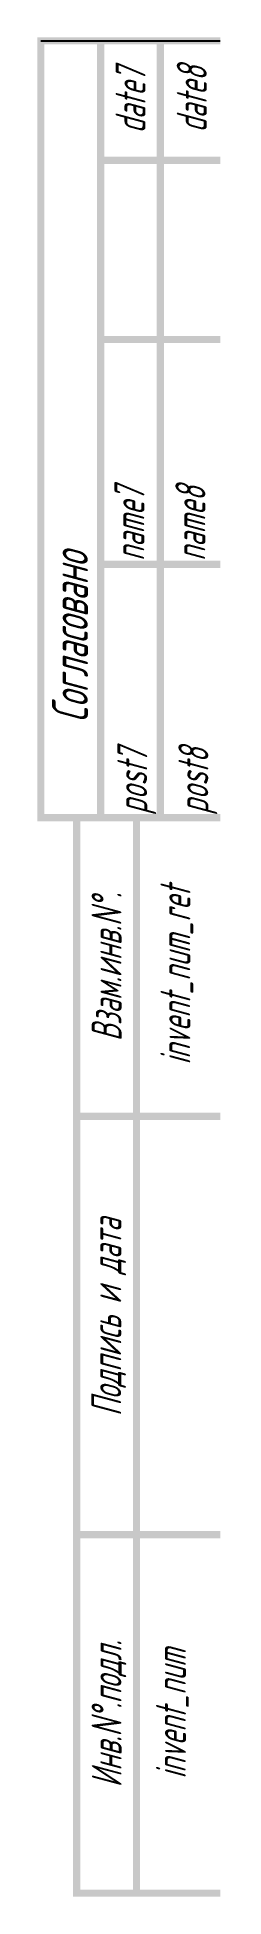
# Model space of a CAD drawing. Extents: x -15 to 0, y 0 to 155.
import ezdxf
from ezdxf.enums import TextEntityAlignment as Align

# ---------------------------------------------------------------- set-up
doc = ezdxf.new("R2010")
doc.units = 0
doc.layers.add('Зарамочное оформление', color=7, linetype='Continuous')
doc.styles.add('SPDS', font='SPDS.shx', dxfattribs={"width": 0.8, "oblique": 15, "height": 2.5})

msp = doc.modelspace()

# ---------------------------------------------------------------- wipeouts: each hides what was drawn before it
at = {"color": 0}
msp.add_wipeout([(-15, 155), (-15, 90), (-12, 90), (-12, 0), (0, 0), (0, 155)], dxfattribs=at).dxf.layer = 'Зарамочное оформление'

# ---------------------------------------------------------------- next in the draw order: linework, layer by layer
at = {"layer": 'Зарамочное оформление', "color": 0, "linetype": 'Continuous', "lineweight": -3, "const_width": 0.6, "flags": 128}
for points in [[(0, 155), (-15, 155), (-15, 90), (0, 90)], [(-10, 155), (-10, 90)], [(-5, 155), (-5, 90)], [(0, 145), (-10, 145)], [(0, 130), (-10, 130)], [(0, 111.19), (-10, 111.19)], [(0, 0), (-12, 0), (-12, 90), (0, 90)], [(-7, 0), (-7, 90)], [(-12, 65), (0, 65)], [(-12, 30), (0, 30)]]:
    msp.add_lwpolyline(points, dxfattribs=at)
at = {"layer": 'Зарамочное оформление', "color": 0, "flags": 128}
for points in [[(-15, 155), (0, 155)], [(-5, 155), (0, 155)]]:
    msp.add_lwpolyline(points, dxfattribs=at)

# ---------------------------------------------------------------- next in the draw order: texts
at = {"layer": 'Зарамочное оформление', "style": 'SPDS', "oblique": 15, "width": 0.8}
for s, p in [('date7', (-7.5, 149.97)), ('date8', (-2.38, 150.09)), ('invent_num_ret', (-3.63, 76.79)), ('invent_num', (-4, 15.02))]:
    msp.add_text(s, height=2.5, rotation=90, dxfattribs=at).set_placement(p, align=Align.MIDDLE)
for s, p in [('name7', (-6.34, 111.49)), ('name8', (-1.24, 111.49)), ('post7', (-6.1, 90.31)), ('post8', (-0.99, 90.31))]:
    msp.add_text(s, height=2.5, rotation=90, dxfattribs=at).set_placement(p)
at = {"layer": 'Зарамочное оформление', "color": 0, "lineweight": 15, "style": 'SPDS', "oblique": 15, "width": 0.8}
for s, height, p in [('Согласовано', 3, (-12.56, 105.08)), ('Взам.инв.N%%d.', 2.5, (-9.5, 77.5)), ('Подпись и дата', 2.5, (-9.52, 48.19)), ('Инв.N%%d.подл.', 2.5, (-9.5, 15))]:
    msp.add_text(s, height=height, rotation=90, dxfattribs=at).set_placement(p, align=Align.MIDDLE_CENTER)

doc.saveas('drawing.dxf')
